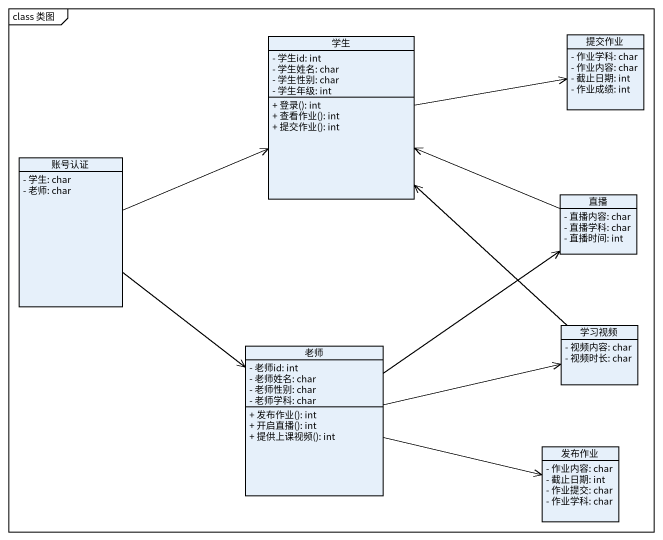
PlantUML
@startuml
mainframe class 类图
hide circle
hide empty members
skinparam classAttributeIconSize 0
class 学生 {
  - 学生id: int
  - 学生姓名: char
  - 学生性别: char
  - 学生年级: int
  + 登录(): int
  + 查看作业(): int
  + 提交作业(): int
}
class 提交作业 {
  - 作业学科: char
  - 作业内容: char
  - 截止日期: int
  - 作业成绩: int
}
class 账号认证 {
  - 学生: char
  - 老师: char
}
class 直播 {
  - 直播内容: char
  - 直播学科: char
  - 直播时间: int
}
class 老师 {
  - 老师id: int
  - 老师姓名: char
  - 老师性别: char
  - 老师学科: char
  + 发布作业(): int
  + 开启直播(): int
  + 提供上课视频(): int
}
class 学习视频 {
  - 视频内容: char
  - 视频时长: char
}
class 发布作业 {
  - 作业内容: char
  - 截止日期: int
  - 作业提交: char
  - 作业学科: char
}
学生 -right-> 提交作业
账号认证 -right-> 学生
账号认证 --> 老师
直播 -left-> 学生
老师 -up-> 直播
老师 -right-> 学习视频
老师 -right-> 发布作业
学习视频 -up-> 学生
@enduml
